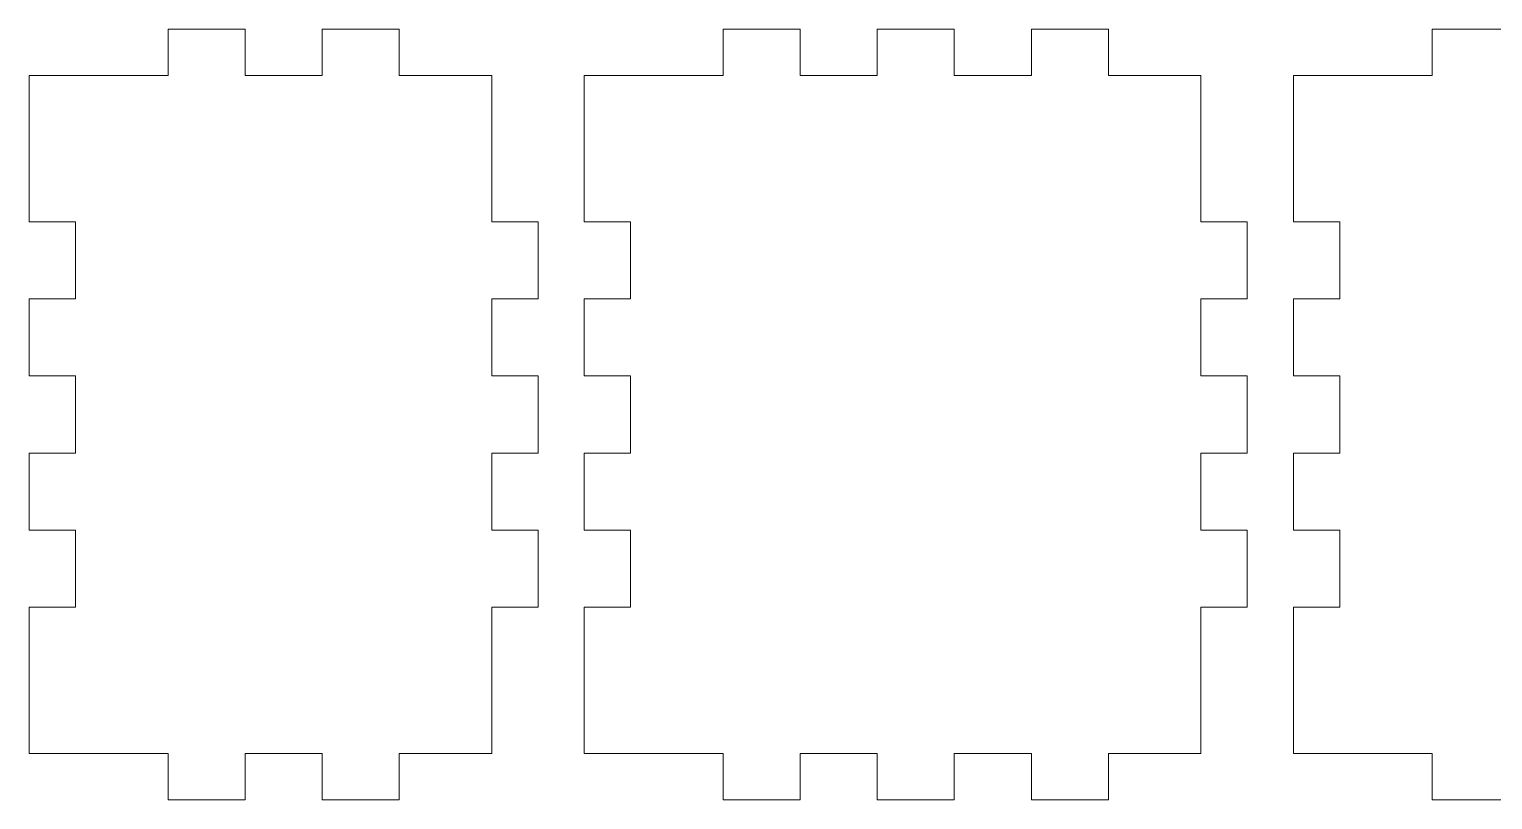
# Model space of a CAD drawing. Header units: centimetres. Extents: x -16 to 372, y -89 to 17.
# Drawn here: x 97.76 to 107.25, y -50.14 to -45.14 of the extents above; entities that cross this region are included whole.
import ezdxf

# ---------------------------------------------------------------- set-up
doc = ezdxf.new("R2010")
doc.units = ezdxf.units.CM
doc.header["$MEASUREMENT"] = 0
doc.layers.add('Capa 1', color=7, linetype='Continuous')

msp = doc.modelspace()

# ---------------------------------------------------------------- linework, layer by layer
at = {"layer": 'Capa 1', "color": 5, "lineweight": 9}
for points, knots in [([(97.75743, -49.83699), (97.75743, -49.83699), (98.40743, -49.83699), (98.40743, -49.83699), (98.40743, -49.83699), (98.40743, -49.83699), (98.65743, -49.83699), (98.65743, -49.83699), (98.65743, -49.83699), (98.65743, -49.83699), (98.65743, -50.13699), (98.65743, -50.13699), (98.65743, -50.13699), (98.65743, -50.13699), (99.15743, -50.13699), (99.15743, -50.13699), (99.15743, -50.13699), (99.15743, -50.13699), (99.15743, -49.83699), (99.15743, -49.83699), (99.15743, -49.83699), (99.15743, -49.83699), (99.40743, -49.83699), (99.40743, -49.83699), (99.40743, -49.83699), (99.40743, -49.83699), (99.65743, -49.83699), (99.65743, -49.83699), (99.65743, -49.83699), (99.65743, -49.83699), (99.65743, -50.13699), (99.65743, -50.13699), (99.65743, -50.13699), (99.65743, -50.13699), (100.15743, -50.13699), (100.15743, -50.13699), (100.15743, -50.13699), (100.15743, -50.13699), (100.15743, -49.83699), (100.15743, -49.83699), (100.15743, -49.83699), (100.15743, -49.83699), (100.40743, -49.83699), (100.40743, -49.83699), (100.40743, -49.83699), (100.40743, -49.83699), (100.75743, -49.83699), (100.75743, -49.83699), (100.75743, -49.83699), (100.75743, -49.83699), (100.75743, -49.13699), (100.75743, -49.13699), (100.75743, -49.13699), (100.75743, -49.13699), (100.75743, -48.88699), (100.75743, -48.88699), (100.75743, -48.88699), (100.75743, -48.88699), (101.05743, -48.88699), (101.05743, -48.88699), (101.05743, -48.88699), (101.05743, -48.88699), (101.05743, -48.38699), (101.05743, -48.38699), (101.05743, -48.38699), (101.05743, -48.38699), (100.75743, -48.38699), (100.75743, -48.38699), (100.75743, -48.38699), (100.75743, -48.38699), (100.75743, -48.13699), (100.75743, -48.13699), (100.75743, -48.13699), (100.75743, -48.13699), (100.75743, -47.88699), (100.75743, -47.88699), (100.75743, -47.88699), (100.75743, -47.88699), (101.05743, -47.88699), (101.05743, -47.88699), (101.05743, -47.88699), (101.05743, -47.88699), (101.05743, -47.38699), (101.05743, -47.38699), (101.05743, -47.38699), (101.05743, -47.38699), (100.75743, -47.38699), (100.75743, -47.38699), (100.75743, -47.38699), (100.75743, -47.38699), (100.75743, -47.13699), (100.75743, -47.13699), (100.75743, -47.13699), (100.75743, -47.13699), (100.75743, -46.88699), (100.75743, -46.88699), (100.75743, -46.88699), (100.75743, -46.88699), (101.05743, -46.88699), (101.05743, -46.88699), (101.05743, -46.88699), (101.05743, -46.88699), (101.05743, -46.38699), (101.05743, -46.38699), (101.05743, -46.38699), (101.05743, -46.38699), (100.75743, -46.38699), (100.75743, -46.38699), (100.75743, -46.38699), (100.75743, -46.38699), (100.75743, -46.13699), (100.75743, -46.13699), (100.75743, -46.13699), (100.75743, -46.13699), (100.75743, -45.43699), (100.75743, -45.43699), (100.75743, -45.43699), (100.75743, -45.43699), (100.40743, -45.43699), (100.40743, -45.43699), (100.40743, -45.43699), (100.40743, -45.43699), (100.15743, -45.43699), (100.15743, -45.43699), (100.15743, -45.43699), (100.15743, -45.43699), (100.15743, -45.13699), (100.15743, -45.13699), (100.15743, -45.13699), (100.15743, -45.13699), (99.65743, -45.13699), (99.65743, -45.13699), (99.65743, -45.13699), (99.65743, -45.13699), (99.65743, -45.43699), (99.65743, -45.43699), (99.65743, -45.43699), (99.65743, -45.43699), (99.40743, -45.43699), (99.40743, -45.43699), (99.40743, -45.43699), (99.40743, -45.43699), (99.15743, -45.43699), (99.15743, -45.43699), (99.15743, -45.43699), (99.15743, -45.43699), (99.15743, -45.13699), (99.15743, -45.13699), (99.15743, -45.13699), (99.15743, -45.13699), (98.65743, -45.13699), (98.65743, -45.13699), (98.65743, -45.13699), (98.65743, -45.13699), (98.65743, -45.43699), (98.65743, -45.43699), (98.65743, -45.43699), (98.65743, -45.43699), (98.40743, -45.43699), (98.40743, -45.43699), (98.40743, -45.43699), (98.40743, -45.43699), (97.75743, -45.43699), (97.75743, -45.43699), (97.75743, -45.43699), (97.75743, -45.43699), (97.75743, -46.13699), (97.75743, -46.13699), (97.75743, -46.13699), (97.75743, -46.13699), (97.75743, -46.38699), (97.75743, -46.38699), (97.75743, -46.38699), (97.75743, -46.38699), (98.05743, -46.38699), (98.05743, -46.38699), (98.05743, -46.38699), (98.05743, -46.38699), (98.05743, -46.88699), (98.05743, -46.88699), (98.05743, -46.88699), (98.05743, -46.88699), (97.75743, -46.88699), (97.75743, -46.88699), (97.75743, -46.88699), (97.75743, -46.88699), (97.75743, -47.13699), (97.75743, -47.13699), (97.75743, -47.13699), (97.75743, -47.13699), (97.75743, -47.38699), (97.75743, -47.38699), (97.75743, -47.38699), (97.75743, -47.38699), (98.05743, -47.38699), (98.05743, -47.38699), (98.05743, -47.38699), (98.05743, -47.38699), (98.05743, -47.88699), (98.05743, -47.88699), (98.05743, -47.88699), (98.05743, -47.88699), (97.75743, -47.88699), (97.75743, -47.88699), (97.75743, -47.88699), (97.75743, -47.88699), (97.75743, -48.13699), (97.75743, -48.13699), (97.75743, -48.13699), (97.75743, -48.13699), (97.75743, -48.38699), (97.75743, -48.38699), (97.75743, -48.38699), (97.75743, -48.38699), (98.05743, -48.38699), (98.05743, -48.38699), (98.05743, -48.38699), (98.05743, -48.38699), (98.05743, -48.88699), (98.05743, -48.88699), (98.05743, -48.88699), (98.05743, -48.88699), (97.75743, -48.88699), (97.75743, -48.88699), (97.75743, -48.88699), (97.75743, -48.88699), (97.75743, -49.13699), (97.75743, -49.13699), (97.75743, -49.13699), (97.75743, -49.13699), (97.75743, -49.83699), (97.75743, -49.83699)], [0, 0, 0, 0, 0.0169492, 0.0169492, 0.0169492, 0.0169492, 0.0338983, 0.0338983, 0.0338983, 0.0338983, 0.0508475, 0.0508475, 0.0508475, 0.0508475, 0.0677966, 0.0677966, 0.0677966, 0.0677966, 0.0847458, 0.0847458, 0.0847458, 0.0847458, 0.1016949, 0.1016949, 0.1016949, 0.1016949, 0.1186441, 0.1186441, 0.1186441, 0.1186441, 0.1355932, 0.1355932, 0.1355932, 0.1355932, 0.1525424, 0.1525424, 0.1525424, 0.1525424, 0.1694915, 0.1694915, 0.1694915, 0.1694915, 0.1864407, 0.1864407, 0.1864407, 0.1864407, 0.2033898, 0.2033898, 0.2033898, 0.2033898, 0.220339, 0.220339, 0.220339, 0.220339, 0.2372881, 0.2372881, 0.2372881, 0.2372881, 0.2542373, 0.2542373, 0.2542373, 0.2542373, 0.2711864, 0.2711864, 0.2711864, 0.2711864, 0.2881356, 0.2881356, 0.2881356, 0.2881356, 0.3050847, 0.3050847, 0.3050847, 0.3050847, 0.3220339, 0.3220339, 0.3220339, 0.3220339, 0.3389831, 0.3389831, 0.3389831, 0.3389831, 0.3559322, 0.3559322, 0.3559322, 0.3559322, 0.3728814, 0.3728814, 0.3728814, 0.3728814, 0.3898305, 0.3898305, 0.3898305, 0.3898305, 0.4067797, 0.4067797, 0.4067797, 0.4067797, 0.4237288, 0.4237288, 0.4237288, 0.4237288, 0.440678, 0.440678, 0.440678, 0.440678, 0.4576271, 0.4576271, 0.4576271, 0.4576271, 0.4745763, 0.4745763, 0.4745763, 0.4745763, 0.4915254, 0.4915254, 0.4915254, 0.4915254, 0.5084746, 0.5084746, 0.5084746, 0.5084746, 0.5254237, 0.5254237, 0.5254237, 0.5254237, 0.5423729, 0.5423729, 0.5423729, 0.5423729, 0.559322, 0.559322, 0.559322, 0.559322, 0.5762712, 0.5762712, 0.5762712, 0.5762712, 0.5932203, 0.5932203, 0.5932203, 0.5932203, 0.6101695, 0.6101695, 0.6101695, 0.6101695, 0.6271186, 0.6271186, 0.6271186, 0.6271186, 0.6440678, 0.6440678, 0.6440678, 0.6440678, 0.6610169, 0.6610169, 0.6610169, 0.6610169, 0.6779661, 0.6779661, 0.6779661, 0.6779661, 0.6949153, 0.6949153, 0.6949153, 0.6949153, 0.7118644, 0.7118644, 0.7118644, 0.7118644, 0.7288136, 0.7288136, 0.7288136, 0.7288136, 0.7457627, 0.7457627, 0.7457627, 0.7457627, 0.7627119, 0.7627119, 0.7627119, 0.7627119, 0.779661, 0.779661, 0.779661, 0.779661, 0.7966102, 0.7966102, 0.7966102, 0.7966102, 0.8135593, 0.8135593, 0.8135593, 0.8135593, 0.8305085, 0.8305085, 0.8305085, 0.8305085, 0.8474576, 0.8474576, 0.8474576, 0.8474576, 0.8644068, 0.8644068, 0.8644068, 0.8644068, 0.8813559, 0.8813559, 0.8813559, 0.8813559, 0.8983051, 0.8983051, 0.8983051, 0.8983051, 0.9152542, 0.9152542, 0.9152542, 0.9152542, 0.9322034, 0.9322034, 0.9322034, 0.9322034, 0.9491525, 0.9491525, 0.9491525, 0.9491525, 0.9661017, 0.9661017, 0.9661017, 0.9661017, 1, 1, 1, 1]), ([(101.35743, -49.83699), (101.35743, -49.83699), (102.00743, -49.83699), (102.00743, -49.83699), (102.00743, -49.83699), (102.00743, -49.83699), (102.25743, -49.83699), (102.25743, -49.83699), (102.25743, -49.83699), (102.25743, -49.83699), (102.25743, -50.13699), (102.25743, -50.13699), (102.25743, -50.13699), (102.25743, -50.13699), (102.75743, -50.13699), (102.75743, -50.13699), (102.75743, -50.13699), (102.75743, -50.13699), (102.75743, -49.83699), (102.75743, -49.83699), (102.75743, -49.83699), (102.75743, -49.83699), (103.00743, -49.83699), (103.00743, -49.83699), (103.00743, -49.83699), (103.00743, -49.83699), (103.25743, -49.83699), (103.25743, -49.83699), (103.25743, -49.83699), (103.25743, -49.83699), (103.25743, -50.13699), (103.25743, -50.13699), (103.25743, -50.13699), (103.25743, -50.13699), (103.75743, -50.13699), (103.75743, -50.13699), (103.75743, -50.13699), (103.75743, -50.13699), (103.75743, -49.83699), (103.75743, -49.83699), (103.75743, -49.83699), (103.75743, -49.83699), (104.00743, -49.83699), (104.00743, -49.83699), (104.00743, -49.83699), (104.00743, -49.83699), (104.25743, -49.83699), (104.25743, -49.83699), (104.25743, -49.83699), (104.25743, -49.83699), (104.25743, -50.13699), (104.25743, -50.13699), (104.25743, -50.13699), (104.25743, -50.13699), (104.75743, -50.13699), (104.75743, -50.13699), (104.75743, -50.13699), (104.75743, -50.13699), (104.75743, -49.83699), (104.75743, -49.83699), (104.75743, -49.83699), (104.75743, -49.83699), (105.00743, -49.83699), (105.00743, -49.83699), (105.00743, -49.83699), (105.00743, -49.83699), (105.35743, -49.83699), (105.35743, -49.83699), (105.35743, -49.83699), (105.35743, -49.83699), (105.35743, -49.13699), (105.35743, -49.13699), (105.35743, -49.13699), (105.35743, -49.13699), (105.35743, -48.88699), (105.35743, -48.88699), (105.35743, -48.88699), (105.35743, -48.88699), (105.65743, -48.88699), (105.65743, -48.88699), (105.65743, -48.88699), (105.65743, -48.88699), (105.65743, -48.38699), (105.65743, -48.38699), (105.65743, -48.38699), (105.65743, -48.38699), (105.35743, -48.38699), (105.35743, -48.38699), (105.35743, -48.38699), (105.35743, -48.38699), (105.35743, -48.13699), (105.35743, -48.13699), (105.35743, -48.13699), (105.35743, -48.13699), (105.35743, -47.88699), (105.35743, -47.88699), (105.35743, -47.88699), (105.35743, -47.88699), (105.65743, -47.88699), (105.65743, -47.88699), (105.65743, -47.88699), (105.65743, -47.88699), (105.65743, -47.38699), (105.65743, -47.38699), (105.65743, -47.38699), (105.65743, -47.38699), (105.35743, -47.38699), (105.35743, -47.38699), (105.35743, -47.38699), (105.35743, -47.38699), (105.35743, -47.13699), (105.35743, -47.13699), (105.35743, -47.13699), (105.35743, -47.13699), (105.35743, -46.88699), (105.35743, -46.88699), (105.35743, -46.88699), (105.35743, -46.88699), (105.65743, -46.88699), (105.65743, -46.88699), (105.65743, -46.88699), (105.65743, -46.88699), (105.65743, -46.38699), (105.65743, -46.38699), (105.65743, -46.38699), (105.65743, -46.38699), (105.35743, -46.38699), (105.35743, -46.38699), (105.35743, -46.38699), (105.35743, -46.38699), (105.35743, -46.13699), (105.35743, -46.13699), (105.35743, -46.13699), (105.35743, -46.13699), (105.35743, -45.43699), (105.35743, -45.43699), (105.35743, -45.43699), (105.35743, -45.43699), (105.00743, -45.43699), (105.00743, -45.43699), (105.00743, -45.43699), (105.00743, -45.43699), (104.75743, -45.43699), (104.75743, -45.43699), (104.75743, -45.43699), (104.75743, -45.43699), (104.75743, -45.13699), (104.75743, -45.13699), (104.75743, -45.13699), (104.75743, -45.13699), (104.25743, -45.13699), (104.25743, -45.13699), (104.25743, -45.13699), (104.25743, -45.13699), (104.25743, -45.43699), (104.25743, -45.43699), (104.25743, -45.43699), (104.25743, -45.43699), (104.00743, -45.43699), (104.00743, -45.43699), (104.00743, -45.43699), (104.00743, -45.43699), (103.75743, -45.43699), (103.75743, -45.43699), (103.75743, -45.43699), (103.75743, -45.43699), (103.75743, -45.13699), (103.75743, -45.13699), (103.75743, -45.13699), (103.75743, -45.13699), (103.25743, -45.13699), (103.25743, -45.13699), (103.25743, -45.13699), (103.25743, -45.13699), (103.25743, -45.43699), (103.25743, -45.43699), (103.25743, -45.43699), (103.25743, -45.43699), (103.00743, -45.43699), (103.00743, -45.43699), (103.00743, -45.43699), (103.00743, -45.43699), (102.75743, -45.43699), (102.75743, -45.43699), (102.75743, -45.43699), (102.75743, -45.43699), (102.75743, -45.13699), (102.75743, -45.13699), (102.75743, -45.13699), (102.75743, -45.13699), (102.25743, -45.13699), (102.25743, -45.13699), (102.25743, -45.13699), (102.25743, -45.13699), (102.25743, -45.43699), (102.25743, -45.43699), (102.25743, -45.43699), (102.25743, -45.43699), (102.00743, -45.43699), (102.00743, -45.43699), (102.00743, -45.43699), (102.00743, -45.43699), (101.35743, -45.43699), (101.35743, -45.43699), (101.35743, -45.43699), (101.35743, -45.43699), (101.35743, -46.13699), (101.35743, -46.13699), (101.35743, -46.13699), (101.35743, -46.13699), (101.35743, -46.38699), (101.35743, -46.38699), (101.35743, -46.38699), (101.35743, -46.38699), (101.65743, -46.38699), (101.65743, -46.38699), (101.65743, -46.38699), (101.65743, -46.38699), (101.65743, -46.88699), (101.65743, -46.88699), (101.65743, -46.88699), (101.65743, -46.88699), (101.35743, -46.88699), (101.35743, -46.88699), (101.35743, -46.88699), (101.35743, -46.88699), (101.35743, -47.13699), (101.35743, -47.13699), (101.35743, -47.13699), (101.35743, -47.13699), (101.35743, -47.38699), (101.35743, -47.38699), (101.35743, -47.38699), (101.35743, -47.38699), (101.65743, -47.38699), (101.65743, -47.38699), (101.65743, -47.38699), (101.65743, -47.38699), (101.65743, -47.88699), (101.65743, -47.88699), (101.65743, -47.88699), (101.65743, -47.88699), (101.35743, -47.88699), (101.35743, -47.88699), (101.35743, -47.88699), (101.35743, -47.88699), (101.35743, -48.13699), (101.35743, -48.13699), (101.35743, -48.13699), (101.35743, -48.13699), (101.35743, -48.38699), (101.35743, -48.38699), (101.35743, -48.38699), (101.35743, -48.38699), (101.65743, -48.38699), (101.65743, -48.38699), (101.65743, -48.38699), (101.65743, -48.38699), (101.65743, -48.88699), (101.65743, -48.88699), (101.65743, -48.88699), (101.65743, -48.88699), (101.35743, -48.88699), (101.35743, -48.88699), (101.35743, -48.88699), (101.35743, -48.88699), (101.35743, -49.13699), (101.35743, -49.13699), (101.35743, -49.13699), (101.35743, -49.13699), (101.35743, -49.83699), (101.35743, -49.83699)], [0, 0, 0, 0, 0.0144928, 0.0144928, 0.0144928, 0.0144928, 0.0289855, 0.0289855, 0.0289855, 0.0289855, 0.0434783, 0.0434783, 0.0434783, 0.0434783, 0.057971, 0.057971, 0.057971, 0.057971, 0.0724638, 0.0724638, 0.0724638, 0.0724638, 0.0869565, 0.0869565, 0.0869565, 0.0869565, 0.1014493, 0.1014493, 0.1014493, 0.1014493, 0.115942, 0.115942, 0.115942, 0.115942, 0.1304348, 0.1304348, 0.1304348, 0.1304348, 0.1449275, 0.1449275, 0.1449275, 0.1449275, 0.1594203, 0.1594203, 0.1594203, 0.1594203, 0.173913, 0.173913, 0.173913, 0.173913, 0.1884058, 0.1884058, 0.1884058, 0.1884058, 0.2028986, 0.2028986, 0.2028986, 0.2028986, 0.2173913, 0.2173913, 0.2173913, 0.2173913, 0.2318841, 0.2318841, 0.2318841, 0.2318841, 0.2463768, 0.2463768, 0.2463768, 0.2463768, 0.2608696, 0.2608696, 0.2608696, 0.2608696, 0.2753623, 0.2753623, 0.2753623, 0.2753623, 0.2898551, 0.2898551, 0.2898551, 0.2898551, 0.3043478, 0.3043478, 0.3043478, 0.3043478, 0.3188406, 0.3188406, 0.3188406, 0.3188406, 0.3333333, 0.3333333, 0.3333333, 0.3333333, 0.3478261, 0.3478261, 0.3478261, 0.3478261, 0.3623188, 0.3623188, 0.3623188, 0.3623188, 0.3768116, 0.3768116, 0.3768116, 0.3768116, 0.3913043, 0.3913043, 0.3913043, 0.3913043, 0.4057971, 0.4057971, 0.4057971, 0.4057971, 0.4202899, 0.4202899, 0.4202899, 0.4202899, 0.4347826, 0.4347826, 0.4347826, 0.4347826, 0.4492754, 0.4492754, 0.4492754, 0.4492754, 0.4637681, 0.4637681, 0.4637681, 0.4637681, 0.4782609, 0.4782609, 0.4782609, 0.4782609, 0.4927536, 0.4927536, 0.4927536, 0.4927536, 0.5072464, 0.5072464, 0.5072464, 0.5072464, 0.5217391, 0.5217391, 0.5217391, 0.5217391, 0.5362319, 0.5362319, 0.5362319, 0.5362319, 0.5507246, 0.5507246, 0.5507246, 0.5507246, 0.5652174, 0.5652174, 0.5652174, 0.5652174, 0.5797101, 0.5797101, 0.5797101, 0.5797101, 0.5942029, 0.5942029, 0.5942029, 0.5942029, 0.6086957, 0.6086957, 0.6086957, 0.6086957, 0.6231884, 0.6231884, 0.6231884, 0.6231884, 0.6376812, 0.6376812, 0.6376812, 0.6376812, 0.6521739, 0.6521739, 0.6521739, 0.6521739, 0.6666667, 0.6666667, 0.6666667, 0.6666667, 0.6811594, 0.6811594, 0.6811594, 0.6811594, 0.6956522, 0.6956522, 0.6956522, 0.6956522, 0.7101449, 0.7101449, 0.7101449, 0.7101449, 0.7246377, 0.7246377, 0.7246377, 0.7246377, 0.7391304, 0.7391304, 0.7391304, 0.7391304, 0.7536232, 0.7536232, 0.7536232, 0.7536232, 0.7681159, 0.7681159, 0.7681159, 0.7681159, 0.7826087, 0.7826087, 0.7826087, 0.7826087, 0.7971014, 0.7971014, 0.7971014, 0.7971014, 0.8115942, 0.8115942, 0.8115942, 0.8115942, 0.826087, 0.826087, 0.826087, 0.826087, 0.8405797, 0.8405797, 0.8405797, 0.8405797, 0.8550725, 0.8550725, 0.8550725, 0.8550725, 0.8695652, 0.8695652, 0.8695652, 0.8695652, 0.884058, 0.884058, 0.884058, 0.884058, 0.8985507, 0.8985507, 0.8985507, 0.8985507, 0.9130435, 0.9130435, 0.9130435, 0.9130435, 0.9275362, 0.9275362, 0.9275362, 0.9275362, 0.942029, 0.942029, 0.942029, 0.942029, 0.9565217, 0.9565217, 0.9565217, 0.9565217, 0.9710145, 0.9710145, 0.9710145, 0.9710145, 1, 1, 1, 1]), ([(105.95743, -49.83699), (105.95743, -49.83699), (106.60743, -49.83699), (106.60743, -49.83699), (106.60743, -49.83699), (106.60743, -49.83699), (106.85743, -49.83699), (106.85743, -49.83699), (106.85743, -49.83699), (106.85743, -49.83699), (106.85743, -50.13699), (106.85743, -50.13699), (106.85743, -50.13699), (106.85743, -50.13699), (107.35743, -50.13699), (107.35743, -50.13699), (107.35743, -50.13699), (107.35743, -50.13699), (107.35743, -49.83699), (107.35743, -49.83699), (107.35743, -49.83699), (107.35743, -49.83699), (107.60743, -49.83699), (107.60743, -49.83699), (107.60743, -49.83699), (107.60743, -49.83699), (107.85743, -49.83699), (107.85743, -49.83699), (107.85743, -49.83699), (107.85743, -49.83699), (107.85743, -50.13699), (107.85743, -50.13699), (107.85743, -50.13699), (107.85743, -50.13699), (108.35743, -50.13699), (108.35743, -50.13699), (108.35743, -50.13699), (108.35743, -50.13699), (108.35743, -49.83699), (108.35743, -49.83699), (108.35743, -49.83699), (108.35743, -49.83699), (108.60743, -49.83699), (108.60743, -49.83699), (108.60743, -49.83699), (108.60743, -49.83699), (108.85743, -49.83699), (108.85743, -49.83699), (108.85743, -49.83699), (108.85743, -49.83699), (108.85743, -50.13699), (108.85743, -50.13699), (108.85743, -50.13699), (108.85743, -50.13699), (109.35743, -50.13699), (109.35743, -50.13699), (109.35743, -50.13699), (109.35743, -50.13699), (109.35743, -49.83699), (109.35743, -49.83699), (109.35743, -49.83699), (109.35743, -49.83699), (109.60743, -49.83699), (109.60743, -49.83699), (109.60743, -49.83699), (109.60743, -49.83699), (109.95743, -49.83699), (109.95743, -49.83699), (109.95743, -49.83699), (109.95743, -49.83699), (109.95743, -49.13699), (109.95743, -49.13699), (109.95743, -49.13699), (109.95743, -49.13699), (109.95743, -48.88699), (109.95743, -48.88699), (109.95743, -48.88699), (109.95743, -48.88699), (110.25743, -48.88699), (110.25743, -48.88699), (110.25743, -48.88699), (110.25743, -48.88699), (110.25743, -48.38699), (110.25743, -48.38699), (110.25743, -48.38699), (110.25743, -48.38699), (109.95743, -48.38699), (109.95743, -48.38699), (109.95743, -48.38699), (109.95743, -48.38699), (109.95743, -48.13699), (109.95743, -48.13699), (109.95743, -48.13699), (109.95743, -48.13699), (109.95743, -47.88699), (109.95743, -47.88699), (109.95743, -47.88699), (109.95743, -47.88699), (110.25743, -47.88699), (110.25743, -47.88699), (110.25743, -47.88699), (110.25743, -47.88699), (110.25743, -47.38699), (110.25743, -47.38699), (110.25743, -47.38699), (110.25743, -47.38699), (109.95743, -47.38699), (109.95743, -47.38699), (109.95743, -47.38699), (109.95743, -47.38699), (109.95743, -47.13699), (109.95743, -47.13699), (109.95743, -47.13699), (109.95743, -47.13699), (109.95743, -46.88699), (109.95743, -46.88699), (109.95743, -46.88699), (109.95743, -46.88699), (110.25743, -46.88699), (110.25743, -46.88699), (110.25743, -46.88699), (110.25743, -46.88699), (110.25743, -46.38699), (110.25743, -46.38699), (110.25743, -46.38699), (110.25743, -46.38699), (109.95743, -46.38699), (109.95743, -46.38699), (109.95743, -46.38699), (109.95743, -46.38699), (109.95743, -46.13699), (109.95743, -46.13699), (109.95743, -46.13699), (109.95743, -46.13699), (109.95743, -45.43699), (109.95743, -45.43699), (109.95743, -45.43699), (109.95743, -45.43699), (109.60743, -45.43699), (109.60743, -45.43699), (109.60743, -45.43699), (109.60743, -45.43699), (109.35743, -45.43699), (109.35743, -45.43699), (109.35743, -45.43699), (109.35743, -45.43699), (109.35743, -45.13699), (109.35743, -45.13699), (109.35743, -45.13699), (109.35743, -45.13699), (108.85743, -45.13699), (108.85743, -45.13699), (108.85743, -45.13699), (108.85743, -45.13699), (108.85743, -45.43699), (108.85743, -45.43699), (108.85743, -45.43699), (108.85743, -45.43699), (108.60743, -45.43699), (108.60743, -45.43699), (108.60743, -45.43699), (108.60743, -45.43699), (108.35743, -45.43699), (108.35743, -45.43699), (108.35743, -45.43699), (108.35743, -45.43699), (108.35743, -45.13699), (108.35743, -45.13699), (108.35743, -45.13699), (108.35743, -45.13699), (107.85743, -45.13699), (107.85743, -45.13699), (107.85743, -45.13699), (107.85743, -45.13699), (107.85743, -45.43699), (107.85743, -45.43699), (107.85743, -45.43699), (107.85743, -45.43699), (107.60743, -45.43699), (107.60743, -45.43699), (107.60743, -45.43699), (107.60743, -45.43699), (107.35743, -45.43699), (107.35743, -45.43699), (107.35743, -45.43699), (107.35743, -45.43699), (107.35743, -45.13699), (107.35743, -45.13699), (107.35743, -45.13699), (107.35743, -45.13699), (106.85743, -45.13699), (106.85743, -45.13699), (106.85743, -45.13699), (106.85743, -45.13699), (106.85743, -45.43699), (106.85743, -45.43699), (106.85743, -45.43699), (106.85743, -45.43699), (106.60743, -45.43699), (106.60743, -45.43699), (106.60743, -45.43699), (106.60743, -45.43699), (105.95743, -45.43699), (105.95743, -45.43699), (105.95743, -45.43699), (105.95743, -45.43699), (105.95743, -46.13699), (105.95743, -46.13699), (105.95743, -46.13699), (105.95743, -46.13699), (105.95743, -46.38699), (105.95743, -46.38699), (105.95743, -46.38699), (105.95743, -46.38699), (106.25743, -46.38699), (106.25743, -46.38699), (106.25743, -46.38699), (106.25743, -46.38699), (106.25743, -46.88699), (106.25743, -46.88699), (106.25743, -46.88699), (106.25743, -46.88699), (105.95743, -46.88699), (105.95743, -46.88699), (105.95743, -46.88699), (105.95743, -46.88699), (105.95743, -47.13699), (105.95743, -47.13699), (105.95743, -47.13699), (105.95743, -47.13699), (105.95743, -47.38699), (105.95743, -47.38699), (105.95743, -47.38699), (105.95743, -47.38699), (106.25743, -47.38699), (106.25743, -47.38699), (106.25743, -47.38699), (106.25743, -47.38699), (106.25743, -47.88699), (106.25743, -47.88699), (106.25743, -47.88699), (106.25743, -47.88699), (105.95743, -47.88699), (105.95743, -47.88699), (105.95743, -47.88699), (105.95743, -47.88699), (105.95743, -48.13699), (105.95743, -48.13699), (105.95743, -48.13699), (105.95743, -48.13699), (105.95743, -48.38699), (105.95743, -48.38699), (105.95743, -48.38699), (105.95743, -48.38699), (106.25743, -48.38699), (106.25743, -48.38699), (106.25743, -48.38699), (106.25743, -48.38699), (106.25743, -48.88699), (106.25743, -48.88699), (106.25743, -48.88699), (106.25743, -48.88699), (105.95743, -48.88699), (105.95743, -48.88699), (105.95743, -48.88699), (105.95743, -48.88699), (105.95743, -49.13699), (105.95743, -49.13699), (105.95743, -49.13699), (105.95743, -49.13699), (105.95743, -49.83699), (105.95743, -49.83699)], [0, 0, 0, 0, 0.0144928, 0.0144928, 0.0144928, 0.0144928, 0.0289855, 0.0289855, 0.0289855, 0.0289855, 0.0434783, 0.0434783, 0.0434783, 0.0434783, 0.057971, 0.057971, 0.057971, 0.057971, 0.0724638, 0.0724638, 0.0724638, 0.0724638, 0.0869565, 0.0869565, 0.0869565, 0.0869565, 0.1014493, 0.1014493, 0.1014493, 0.1014493, 0.115942, 0.115942, 0.115942, 0.115942, 0.1304348, 0.1304348, 0.1304348, 0.1304348, 0.1449275, 0.1449275, 0.1449275, 0.1449275, 0.1594203, 0.1594203, 0.1594203, 0.1594203, 0.173913, 0.173913, 0.173913, 0.173913, 0.1884058, 0.1884058, 0.1884058, 0.1884058, 0.2028986, 0.2028986, 0.2028986, 0.2028986, 0.2173913, 0.2173913, 0.2173913, 0.2173913, 0.2318841, 0.2318841, 0.2318841, 0.2318841, 0.2463768, 0.2463768, 0.2463768, 0.2463768, 0.2608696, 0.2608696, 0.2608696, 0.2608696, 0.2753623, 0.2753623, 0.2753623, 0.2753623, 0.2898551, 0.2898551, 0.2898551, 0.2898551, 0.3043478, 0.3043478, 0.3043478, 0.3043478, 0.3188406, 0.3188406, 0.3188406, 0.3188406, 0.3333333, 0.3333333, 0.3333333, 0.3333333, 0.3478261, 0.3478261, 0.3478261, 0.3478261, 0.3623188, 0.3623188, 0.3623188, 0.3623188, 0.3768116, 0.3768116, 0.3768116, 0.3768116, 0.3913043, 0.3913043, 0.3913043, 0.3913043, 0.4057971, 0.4057971, 0.4057971, 0.4057971, 0.4202899, 0.4202899, 0.4202899, 0.4202899, 0.4347826, 0.4347826, 0.4347826, 0.4347826, 0.4492754, 0.4492754, 0.4492754, 0.4492754, 0.4637681, 0.4637681, 0.4637681, 0.4637681, 0.4782609, 0.4782609, 0.4782609, 0.4782609, 0.4927536, 0.4927536, 0.4927536, 0.4927536, 0.5072464, 0.5072464, 0.5072464, 0.5072464, 0.5217391, 0.5217391, 0.5217391, 0.5217391, 0.5362319, 0.5362319, 0.5362319, 0.5362319, 0.5507246, 0.5507246, 0.5507246, 0.5507246, 0.5652174, 0.5652174, 0.5652174, 0.5652174, 0.5797101, 0.5797101, 0.5797101, 0.5797101, 0.5942029, 0.5942029, 0.5942029, 0.5942029, 0.6086957, 0.6086957, 0.6086957, 0.6086957, 0.6231884, 0.6231884, 0.6231884, 0.6231884, 0.6376812, 0.6376812, 0.6376812, 0.6376812, 0.6521739, 0.6521739, 0.6521739, 0.6521739, 0.6666667, 0.6666667, 0.6666667, 0.6666667, 0.6811594, 0.6811594, 0.6811594, 0.6811594, 0.6956522, 0.6956522, 0.6956522, 0.6956522, 0.7101449, 0.7101449, 0.7101449, 0.7101449, 0.7246377, 0.7246377, 0.7246377, 0.7246377, 0.7391304, 0.7391304, 0.7391304, 0.7391304, 0.7536232, 0.7536232, 0.7536232, 0.7536232, 0.7681159, 0.7681159, 0.7681159, 0.7681159, 0.7826087, 0.7826087, 0.7826087, 0.7826087, 0.7971014, 0.7971014, 0.7971014, 0.7971014, 0.8115942, 0.8115942, 0.8115942, 0.8115942, 0.826087, 0.826087, 0.826087, 0.826087, 0.8405797, 0.8405797, 0.8405797, 0.8405797, 0.8550725, 0.8550725, 0.8550725, 0.8550725, 0.8695652, 0.8695652, 0.8695652, 0.8695652, 0.884058, 0.884058, 0.884058, 0.884058, 0.8985507, 0.8985507, 0.8985507, 0.8985507, 0.9130435, 0.9130435, 0.9130435, 0.9130435, 0.9275362, 0.9275362, 0.9275362, 0.9275362, 0.942029, 0.942029, 0.942029, 0.942029, 0.9565217, 0.9565217, 0.9565217, 0.9565217, 0.9710145, 0.9710145, 0.9710145, 0.9710145, 1, 1, 1, 1])]:
    msp.add_open_spline(points, degree=3, knots=knots, dxfattribs=at)

doc.saveas('drawing.dxf')
